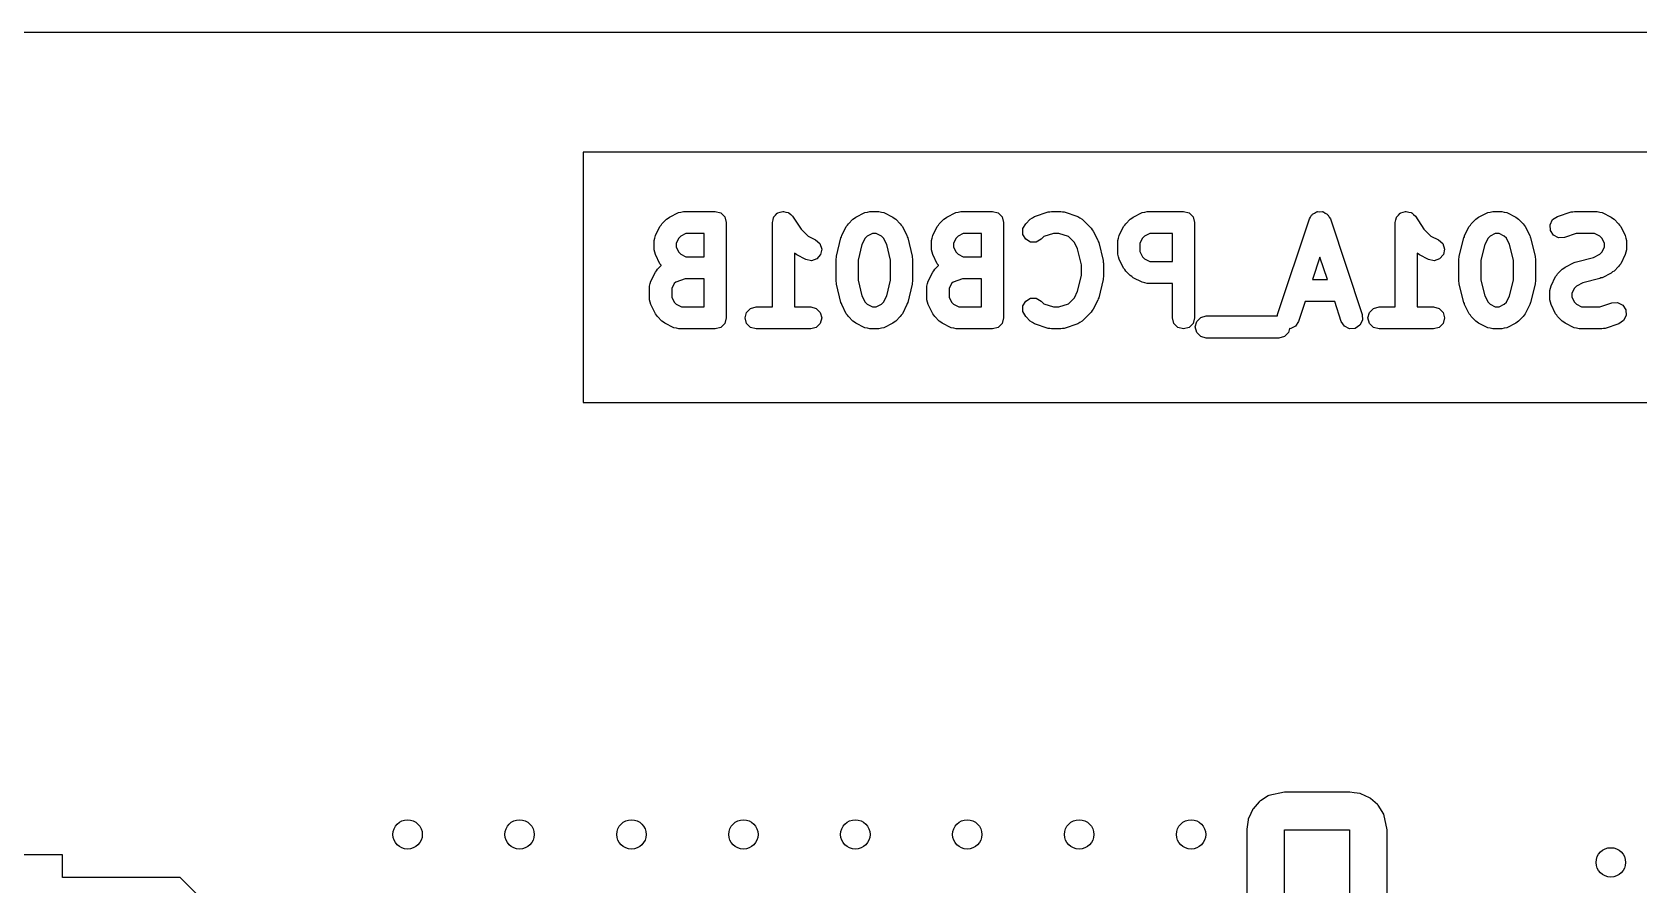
# Model space of a CAD drawing. Extents: x 0.01 to 3.57, y 0.02 to 1.96.
# Drawn here: x 1.79 to 2.652, y 1.501 to 1.958 of the extents above; entities that cross this region are included whole.
import ezdxf

# ---------------------------------------------------------------- set-up
doc = ezdxf.new("R2010")
doc.units = 0
doc.header["$MEASUREMENT"] = 0
doc.layers.add('BLACK', color=7, linetype='CONTINUOUS')

msp = doc.modelspace()

# ---------------------------------------------------------------- linework, layer by layer
at = {"layer": 'BLACK', "linetype": 'CONTINUOUS'}
for p, q in [((0.026496, 1.95772), (3.55657, 1.95772)), ((3.02664, 1.89343), (2.08563, 1.89343)), ((2.08563, 1.89343), (2.08563, 1.75921)), ((2.13186, 1.85859), (2.13673, 1.86103)), ((2.13673, 1.86103), (2.13806, 1.8613)), ((2.13806, 1.8613), (2.13938, 1.86165)), ((2.13938, 1.86165), (2.15644, 1.86165)), ((2.15644, 1.86165), (2.15939, 1.86086)), ((2.15939, 1.86086), (2.16155, 1.8587)), ((2.18883, 1.85965), (2.18972, 1.86066)), ((2.18972, 1.86066), (2.1899, 1.86072)), ((2.1899, 1.86072), (2.19004, 1.86086)), ((2.19004, 1.86086), (2.19134, 1.86121)), ((2.19134, 1.86121), (2.19261, 1.86164)), ((2.19261, 1.86164), (2.19281, 1.8616)), ((2.19281, 1.8616), (2.19299, 1.86165)), ((2.19299, 1.86165), (2.19429, 1.8613)), ((2.19429, 1.8613), (2.19561, 1.86104)), ((2.19561, 1.86104), (2.19576, 1.86091)), ((2.19576, 1.86091), (2.19595, 1.86086)), ((2.19595, 1.86086), (2.1969, 1.85991)), ((2.23179, 1.85859), (2.23666, 1.86103)), ((2.23666, 1.86103), (2.23799, 1.8613)), ((2.23799, 1.8613), (2.2393, 1.86165)), ((2.2393, 1.86165), (2.24418, 1.86165)), ((2.24418, 1.86165), (2.24549, 1.8613)), ((2.24549, 1.8613), (2.24682, 1.86103)), ((2.24682, 1.86103), (2.25169, 1.85859)), ((2.28053, 1.85859), (2.2854, 1.86103)), ((2.2854, 1.86103), (2.28673, 1.8613)), ((2.28673, 1.8613), (2.28804, 1.86165)), ((2.28804, 1.86165), (2.3051, 1.86165)), ((2.3051, 1.86165), (2.30806, 1.86086)), ((2.30806, 1.86086), (2.31022, 1.8587)), ((2.32761, 1.85891), (2.33492, 1.86135)), ((2.33492, 1.86135), (2.33587, 1.8614)), ((2.33587, 1.8614), (2.33679, 1.86165)), ((2.33679, 1.86165), (2.34166, 1.86165)), ((2.34166, 1.86165), (2.34258, 1.8614)), ((2.34258, 1.8614), (2.34353, 1.86135)), ((2.34353, 1.86135), (2.35084, 1.85891)), ((2.38045, 1.85859), (2.38533, 1.86103)), ((2.38533, 1.86103), (2.38666, 1.8613)), ((2.38666, 1.8613), (2.38797, 1.86165)), ((2.38797, 1.86165), (2.40747, 1.86165)), ((2.40747, 1.86165), (2.41042, 1.86086)), ((2.41042, 1.86086), (2.41258, 1.8587)), ((2.47666, 1.86016), (2.47773, 1.86069)), ((2.47773, 1.86069), (2.47872, 1.86135)), ((2.47872, 1.86135), (2.47908, 1.86137)), ((2.47908, 1.86137), (2.4794, 1.86153)), ((2.4794, 1.86153), (2.48058, 1.86146)), ((2.48058, 1.86146), (2.48177, 1.86153)), ((2.48177, 1.86153), (2.48209, 1.86137)), ((2.48209, 1.86137), (2.48245, 1.86135)), ((2.48245, 1.86135), (2.48344, 1.86069)), ((2.48344, 1.86069), (2.4845, 1.86016)), ((2.52273, 1.85965), (2.52361, 1.86066)), ((2.52361, 1.86066), (2.5238, 1.86072)), ((2.5238, 1.86072), (2.52394, 1.86086)), ((2.52394, 1.86086), (2.52524, 1.86121)), ((2.52524, 1.86121), (2.52651, 1.86164)), ((2.52651, 1.86164), (2.5267, 1.8616)), ((2.5267, 1.8616), (2.52689, 1.86165)), ((2.52689, 1.86165), (2.52819, 1.8613)), ((2.52819, 1.8613), (2.52951, 1.86104)), ((2.52951, 1.86104), (2.52965, 1.86091)), ((2.52965, 1.86091), (2.52984, 1.86086)), ((2.52984, 1.86086), (2.53079, 1.85991)), ((2.56568, 1.85859), (2.57056, 1.86103)), ((2.57056, 1.86103), (2.57189, 1.8613)), ((2.57189, 1.8613), (2.5732, 1.86165)), ((2.5732, 1.86165), (2.57807, 1.86165)), ((2.57807, 1.86165), (2.57938, 1.8613)), ((2.57938, 1.8613), (2.58071, 1.86103)), ((2.58071, 1.86103), (2.58559, 1.85859)), ((2.60789, 1.85891), (2.6152, 1.86135)), ((2.6152, 1.86135), (2.61615, 1.8614)), ((2.61615, 1.8614), (2.61707, 1.86165)), ((2.61707, 1.86165), (2.62925, 1.86165)), ((2.62925, 1.86165), (2.63056, 1.8613)), ((2.63056, 1.8613), (2.63189, 1.86103)), ((2.63189, 1.86103), (2.63677, 1.85859)), ((2.12434, 1.84864), (2.12678, 1.85351)), ((2.12678, 1.85351), (2.12741, 1.85422)), ((2.12741, 1.85422), (2.12789, 1.85505)), ((2.12789, 1.85505), (2.13033, 1.85748)), ((2.13033, 1.85748), (2.13115, 1.85796)), ((2.13115, 1.85796), (2.13186, 1.85859)), ((2.16155, 1.8587), (2.16234, 1.85574)), ((2.16234, 1.85574), (2.16234, 1.80456)), ((2.18709, 1.85574), (2.18744, 1.85704)), ((2.18709, 1.81047), (2.18709, 1.85574)), ((2.18744, 1.85704), (2.1877, 1.85836)), ((2.1877, 1.85836), (2.18783, 1.85851)), ((2.18783, 1.85851), (2.18788, 1.8587)), ((2.18788, 1.8587), (2.18883, 1.85965)), ((2.1969, 1.85991), (2.19791, 1.85902)), ((2.19791, 1.85902), (2.20246, 1.8522)), ((2.20246, 1.8522), (2.20624, 1.84841)), ((2.22427, 1.84864), (2.22671, 1.85351)), ((2.22671, 1.85351), (2.22734, 1.85422)), ((2.22734, 1.85422), (2.22781, 1.85505)), ((2.22781, 1.85505), (2.23025, 1.85748)), ((2.23025, 1.85748), (2.23107, 1.85796)), ((2.23107, 1.85796), (2.23179, 1.85859)), ((2.25169, 1.85859), (2.2524, 1.85796)), ((2.2524, 1.85796), (2.25323, 1.85748)), ((2.25323, 1.85748), (2.25566, 1.85505)), ((2.25566, 1.85505), (2.25614, 1.85422)), ((2.25614, 1.85422), (2.25677, 1.85351)), ((2.25677, 1.85351), (2.25921, 1.84864)), ((2.27301, 1.84864), (2.27545, 1.85351)), ((2.27545, 1.85351), (2.27608, 1.85422)), ((2.27608, 1.85422), (2.27656, 1.85505)), ((2.27656, 1.85505), (2.27899, 1.85748)), ((2.27899, 1.85748), (2.27982, 1.85796)), ((2.27982, 1.85796), (2.28053, 1.85859)), ((2.31022, 1.8587), (2.31101, 1.85574)), ((2.31101, 1.85574), (2.31101, 1.80456)), ((2.32134, 1.8524), (2.32286, 1.85505)), ((2.32134, 1.84934), (2.32134, 1.8524)), ((2.32286, 1.85505), (2.3253, 1.85748)), ((2.3253, 1.85748), (2.32648, 1.85816)), ((2.32648, 1.85816), (2.32761, 1.85891)), ((2.35084, 1.85891), (2.35197, 1.85816)), ((2.35197, 1.85816), (2.35315, 1.85748)), ((2.35315, 1.85748), (2.35802, 1.85261)), ((2.35802, 1.85261), (2.3585, 1.85179)), ((2.37294, 1.84864), (2.37538, 1.85351)), ((2.37538, 1.85351), (2.37601, 1.85422)), ((2.37601, 1.85422), (2.37648, 1.85505)), ((2.37648, 1.85505), (2.37892, 1.85748)), ((2.37892, 1.85748), (2.37974, 1.85796)), ((2.37974, 1.85796), (2.38045, 1.85859)), ((2.41258, 1.8587), (2.41337, 1.85574)), ((2.41337, 1.85574), (2.41337, 1.80456)), ((2.45792, 1.80643), (2.47498, 1.85761)), ((2.47498, 1.85761), (2.47563, 1.8586)), ((2.47563, 1.8586), (2.47616, 1.85966)), ((2.47616, 1.85966), (2.47647, 1.85986)), ((2.47647, 1.85986), (2.47666, 1.86016)), ((2.4845, 1.86016), (2.4847, 1.85986)), ((2.4847, 1.85986), (2.485, 1.85966)), ((2.485, 1.85966), (2.48553, 1.8586)), ((2.48553, 1.8586), (2.48619, 1.85761)), ((2.48619, 1.85761), (2.50325, 1.80643)), ((2.52098, 1.85574), (2.52133, 1.85704)), ((2.52098, 1.81047), (2.52098, 1.85574)), ((2.52133, 1.85704), (2.5216, 1.85836)), ((2.5216, 1.85836), (2.52172, 1.85851)), ((2.52172, 1.85851), (2.52178, 1.8587)), ((2.52178, 1.8587), (2.52273, 1.85965)), ((2.53079, 1.85991), (2.5318, 1.85902)), ((2.5318, 1.85902), (2.53635, 1.8522)), ((2.53635, 1.8522), (2.54014, 1.84841)), ((2.55817, 1.84864), (2.5606, 1.85351)), ((2.5606, 1.85351), (2.56123, 1.85422)), ((2.56123, 1.85422), (2.56171, 1.85505)), ((2.56171, 1.85505), (2.56415, 1.85748)), ((2.56415, 1.85748), (2.56497, 1.85796)), ((2.56497, 1.85796), (2.56568, 1.85859)), ((2.58559, 1.85859), (2.5863, 1.85796)), ((2.5863, 1.85796), (2.58712, 1.85748)), ((2.58712, 1.85748), (2.58956, 1.85505)), ((2.58956, 1.85505), (2.59003, 1.85422)), ((2.59003, 1.85422), (2.59066, 1.85351)), ((2.59066, 1.85351), (2.5931, 1.84864)), ((2.60397, 1.85449), (2.60534, 1.85723)), ((2.60415, 1.85144), (2.60397, 1.85449)), ((2.60534, 1.85723), (2.60789, 1.85891)), ((2.63677, 1.85859), (2.63748, 1.85796)), ((2.63748, 1.85796), (2.6383, 1.85748)), ((2.6383, 1.85748), (2.64074, 1.85505)), ((2.64074, 1.85505), (2.64121, 1.85422)), ((2.64121, 1.85422), (2.64185, 1.85351)), ((2.64185, 1.85351), (2.64428, 1.84864)), ((2.12372, 1.846), (2.12407, 1.84731)), ((2.12372, 1.84112), (2.12372, 1.846)), ((2.12407, 1.84731), (2.12434, 1.84864)), ((2.13692, 1.84737), (2.13553, 1.8446)), ((2.13553, 1.8446), (2.13553, 1.84252)), ((2.138, 1.84845), (2.13692, 1.84737)), ((2.14077, 1.84984), (2.138, 1.84845)), ((2.15053, 1.84984), (2.14077, 1.84984)), ((2.15053, 1.83728), (2.15053, 1.84984)), ((2.20624, 1.84841), (2.21026, 1.8464)), ((2.21026, 1.8464), (2.21255, 1.84438)), ((2.21255, 1.84438), (2.21351, 1.84147)), ((2.22139, 1.83768), (2.22382, 1.84743)), ((2.22382, 1.84743), (2.22414, 1.848)), ((2.22414, 1.848), (2.22427, 1.84864)), ((2.23512, 1.84393), (2.23302, 1.83552)), ((2.23684, 1.84737), (2.23512, 1.84393)), ((2.23792, 1.84845), (2.23684, 1.84737)), ((2.24069, 1.84984), (2.23792, 1.84845)), ((2.24278, 1.84984), (2.24069, 1.84984)), ((2.24555, 1.84845), (2.24278, 1.84984)), ((2.24663, 1.84737), (2.24555, 1.84845)), ((2.24835, 1.84393), (2.24663, 1.84737)), ((2.25046, 1.83552), (2.24835, 1.84393)), ((2.25921, 1.84864), (2.25934, 1.848)), ((2.25934, 1.848), (2.25965, 1.84743)), ((2.25965, 1.84743), (2.26209, 1.83768)), ((2.27239, 1.846), (2.27274, 1.84731)), ((2.27239, 1.84112), (2.27239, 1.846)), ((2.27274, 1.84731), (2.27301, 1.84864)), ((2.28559, 1.84737), (2.2842, 1.8446)), ((2.2842, 1.8446), (2.2842, 1.84252)), ((2.28667, 1.84845), (2.28559, 1.84737)), ((2.28944, 1.84984), (2.28667, 1.84845)), ((2.2992, 1.84984), (2.28944, 1.84984)), ((2.2992, 1.83728), (2.2992, 1.84984)), ((2.32286, 1.84669), (2.32134, 1.84934)), ((2.32551, 1.84517), (2.32286, 1.84669)), ((2.32857, 1.84517), (2.32551, 1.84517)), ((2.33122, 1.84669), (2.32857, 1.84517)), ((2.33267, 1.84815), (2.33122, 1.84669)), ((2.33775, 1.84984), (2.33267, 1.84815)), ((2.3407, 1.84984), (2.33775, 1.84984)), ((2.34578, 1.84815), (2.3407, 1.84984)), ((2.349, 1.84493), (2.34578, 1.84815)), ((2.35071, 1.8415), (2.349, 1.84493)), ((2.3585, 1.85179), (2.35913, 1.85107)), ((2.35913, 1.85107), (2.36157, 1.8462)), ((2.36157, 1.8462), (2.3617, 1.84556)), ((2.3617, 1.84556), (2.36202, 1.84499)), ((2.36202, 1.84499), (2.36445, 1.83524)), ((2.37232, 1.846), (2.37267, 1.84731)), ((2.37232, 1.83868), (2.37232, 1.846)), ((2.37267, 1.84731), (2.37294, 1.84864)), ((2.38551, 1.84737), (2.38413, 1.8446)), ((2.38413, 1.8446), (2.38413, 1.84008)), ((2.38659, 1.84845), (2.38551, 1.84737)), ((2.38936, 1.84984), (2.38659, 1.84845)), ((2.40156, 1.84984), (2.38936, 1.84984)), ((2.40156, 1.83484), (2.40156, 1.84984)), ((2.54014, 1.84841), (2.54415, 1.8464)), ((2.54415, 1.8464), (2.54644, 1.84438)), ((2.54644, 1.84438), (2.54741, 1.84147)), ((2.55528, 1.83768), (2.55772, 1.84743)), ((2.55772, 1.84743), (2.55803, 1.848)), ((2.55803, 1.848), (2.55817, 1.84864)), ((2.56902, 1.84393), (2.56692, 1.83552)), ((2.57074, 1.84737), (2.56902, 1.84393)), ((2.57182, 1.84845), (2.57074, 1.84737)), ((2.57459, 1.84984), (2.57182, 1.84845)), ((2.57668, 1.84984), (2.57459, 1.84984)), ((2.57945, 1.84845), (2.57668, 1.84984)), ((2.58053, 1.84737), (2.57945, 1.84845)), ((2.58225, 1.84393), (2.58053, 1.84737)), ((2.58435, 1.83552), (2.58225, 1.84393)), ((2.5931, 1.84864), (2.59323, 1.848)), ((2.59323, 1.848), (2.59355, 1.84743)), ((2.59355, 1.84743), (2.59599, 1.83768)), ((2.60584, 1.84889), (2.60415, 1.85144)), ((2.60857, 1.84752), (2.60584, 1.84889)), ((2.61162, 1.8477), (2.60857, 1.84752)), ((2.61802, 1.84984), (2.61162, 1.8477)), ((2.62786, 1.84984), (2.61802, 1.84984)), ((2.63063, 1.84845), (2.62786, 1.84984)), ((2.63171, 1.84737), (2.63063, 1.84845)), ((2.6331, 1.8446), (2.63171, 1.84737)), ((2.6331, 1.84252), (2.6331, 1.8446)), ((2.64428, 1.84864), (2.64455, 1.84731)), ((2.64455, 1.84731), (2.64491, 1.846)), ((2.64491, 1.846), (2.64491, 1.84112)), ((2.12407, 1.83981), (2.12372, 1.84112)), ((2.12434, 1.83848), (2.12407, 1.83981)), ((2.12678, 1.83361), (2.12434, 1.83848)), ((2.13553, 1.84252), (2.13692, 1.83974)), ((2.13692, 1.83974), (2.138, 1.83866)), ((2.138, 1.83866), (2.14077, 1.83728)), ((2.14077, 1.83728), (2.15053, 1.83728)), ((2.19939, 1.83891), (2.1989, 1.83919)), ((2.1989, 1.83919), (2.1989, 1.81047)), ((2.2001, 1.83828), (2.19939, 1.83891)), ((2.20498, 1.83584), (2.2001, 1.83828)), ((2.20797, 1.83523), (2.20498, 1.83584)), ((2.21087, 1.83619), (2.20797, 1.83523)), ((2.2129, 1.83848), (2.21087, 1.83619)), ((2.21351, 1.84147), (2.2129, 1.83848)), ((2.22121, 1.83625), (2.2214, 1.83695)), ((2.22121, 1.82406), (2.22121, 1.83625)), ((2.2214, 1.83695), (2.22139, 1.83768)), ((2.23302, 1.83552), (2.23302, 1.82479)), ((2.25046, 1.82479), (2.25046, 1.83552)), ((2.26209, 1.83768), (2.26208, 1.83695)), ((2.26208, 1.83695), (2.26227, 1.83625)), ((2.26227, 1.83625), (2.26227, 1.82406)), ((2.27274, 1.83981), (2.27239, 1.84112)), ((2.27301, 1.83848), (2.27274, 1.83981)), ((2.27545, 1.83361), (2.27301, 1.83848)), ((2.2842, 1.84252), (2.28559, 1.83974)), ((2.28559, 1.83974), (2.28667, 1.83866)), ((2.28667, 1.83866), (2.28944, 1.83728)), ((2.28944, 1.83728), (2.2992, 1.83728)), ((2.35282, 1.83308), (2.35071, 1.8415)), ((2.36445, 1.83524), (2.36444, 1.83451)), ((2.37267, 1.83737), (2.37232, 1.83868)), ((2.37294, 1.83604), (2.37267, 1.83737)), ((2.37538, 1.83117), (2.37294, 1.83604)), ((2.38413, 1.84008), (2.38551, 1.83731)), ((2.38551, 1.83731), (2.38659, 1.83623)), ((2.38659, 1.83623), (2.38936, 1.83484)), ((2.38936, 1.83484), (2.40156, 1.83484)), ((2.48058, 1.83707), (2.47659, 1.82509)), ((2.48458, 1.82509), (2.48058, 1.83707)), ((2.53329, 1.83891), (2.5328, 1.83919)), ((2.5328, 1.83919), (2.5328, 1.81047)), ((2.534, 1.83828), (2.53329, 1.83891)), ((2.53887, 1.83584), (2.534, 1.83828)), ((2.54187, 1.83523), (2.53887, 1.83584)), ((2.54477, 1.83619), (2.54187, 1.83523)), ((2.54679, 1.83848), (2.54477, 1.83619)), ((2.54741, 1.84147), (2.54679, 1.83848)), ((2.5551, 1.83625), (2.55529, 1.83695)), ((2.5551, 1.82406), (2.5551, 1.83625)), ((2.55529, 1.83695), (2.55528, 1.83768)), ((2.56692, 1.83552), (2.56692, 1.82479)), ((2.58435, 1.82479), (2.58435, 1.83552)), ((2.59599, 1.83768), (2.59597, 1.83695)), ((2.59597, 1.83695), (2.59616, 1.83625)), ((2.59616, 1.83625), (2.59616, 1.82406)), ((2.6175, 1.83435), (2.61807, 1.83466)), ((2.61807, 1.83466), (2.62719, 1.83694)), ((2.62719, 1.83694), (2.63063, 1.83866)), ((2.63063, 1.83866), (2.63171, 1.83974)), ((2.63171, 1.83974), (2.6331, 1.84252)), ((2.64428, 1.83848), (2.64185, 1.83361)), ((2.64455, 1.83981), (2.64428, 1.83848)), ((2.64491, 1.84112), (2.64455, 1.83981)), ((2.12191, 1.82426), (2.12434, 1.82914)), ((2.12434, 1.82914), (2.12498, 1.82985)), ((2.12498, 1.82985), (2.12545, 1.83067)), ((2.12545, 1.83067), (2.12751, 1.83273)), ((2.12741, 1.83289), (2.12678, 1.83361)), ((2.12751, 1.83273), (2.12741, 1.83289)), ((2.27058, 1.82426), (2.27301, 1.82914)), ((2.27301, 1.82914), (2.27364, 1.82985)), ((2.27364, 1.82985), (2.27412, 1.83067)), ((2.27412, 1.83067), (2.27618, 1.83273)), ((2.27608, 1.83289), (2.27545, 1.83361)), ((2.27618, 1.83273), (2.27608, 1.83289)), ((2.35071, 1.81881), (2.35282, 1.82722)), ((2.35282, 1.82722), (2.35282, 1.83308)), ((2.36444, 1.83451), (2.36463, 1.83381)), ((2.36463, 1.8265), (2.36444, 1.82579)), ((2.36463, 1.83381), (2.36463, 1.8265)), ((2.37601, 1.83046), (2.37538, 1.83117)), ((2.37648, 1.82963), (2.37601, 1.83046)), ((2.37892, 1.8272), (2.37648, 1.82963)), ((2.37974, 1.82672), (2.37892, 1.8272)), ((2.38045, 1.82609), (2.37974, 1.82672)), ((2.38533, 1.82365), (2.38045, 1.82609)), ((2.60447, 1.82183), (2.60691, 1.8267)), ((2.60691, 1.8267), (2.60754, 1.82741)), ((2.60754, 1.82741), (2.60802, 1.82824)), ((2.60802, 1.82824), (2.61045, 1.83067)), ((2.61045, 1.83067), (2.61128, 1.83115)), ((2.61128, 1.83115), (2.61199, 1.83178)), ((2.61199, 1.83178), (2.61686, 1.83422)), ((2.61686, 1.83422), (2.6175, 1.83435)), ((2.63189, 1.82609), (2.63125, 1.82596)), ((2.63677, 1.82853), (2.63189, 1.82609)), ((2.63748, 1.82916), (2.63677, 1.82853)), ((2.6383, 1.82963), (2.63748, 1.82916)), ((2.64074, 1.83207), (2.6383, 1.82963)), ((2.64121, 1.83289), (2.64074, 1.83207)), ((2.64185, 1.83361), (2.64121, 1.83289)), ((2.12128, 1.82162), (2.12164, 1.82293)), ((2.12128, 1.81431), (2.12128, 1.82162)), ((2.12164, 1.82293), (2.12191, 1.82426)), ((2.13448, 1.823), (2.1331, 1.82023)), ((2.1331, 1.82023), (2.1331, 1.81571)), ((2.13525, 1.82377), (2.13448, 1.823)), ((2.14033, 1.82547), (2.13525, 1.82377)), ((2.15053, 1.82547), (2.14033, 1.82547)), ((2.15053, 1.81047), (2.15053, 1.82547)), ((2.2214, 1.82336), (2.22121, 1.82406)), ((2.22139, 1.82263), (2.2214, 1.82336)), ((2.22382, 1.81288), (2.22139, 1.82263)), ((2.23302, 1.82479), (2.23512, 1.81637)), ((2.24835, 1.81637), (2.25046, 1.82479)), ((2.26209, 1.82263), (2.25965, 1.81288)), ((2.26227, 1.82406), (2.26208, 1.82336)), ((2.26208, 1.82336), (2.26209, 1.82263)), ((2.26995, 1.82162), (2.2703, 1.82293)), ((2.26995, 1.81431), (2.26995, 1.82162)), ((2.2703, 1.82293), (2.27058, 1.82426)), ((2.28315, 1.823), (2.28176, 1.82023)), ((2.28176, 1.82023), (2.28176, 1.81571)), ((2.28392, 1.82377), (2.28315, 1.823)), ((2.289, 1.82547), (2.28392, 1.82377)), ((2.2992, 1.82547), (2.289, 1.82547)), ((2.2992, 1.81047), (2.2992, 1.82547)), ((2.349, 1.81537), (2.35071, 1.81881)), ((2.36445, 1.82507), (2.36202, 1.81532)), ((2.36444, 1.82579), (2.36445, 1.82507)), ((2.38666, 1.82338), (2.38533, 1.82365)), ((2.38797, 1.82303), (2.38666, 1.82338)), ((2.40156, 1.82303), (2.38797, 1.82303)), ((2.40156, 1.80456), (2.40156, 1.82303)), ((2.47659, 1.82509), (2.48458, 1.82509)), ((2.55529, 1.82336), (2.5551, 1.82406)), ((2.55528, 1.82263), (2.55529, 1.82336)), ((2.55772, 1.81288), (2.55528, 1.82263)), ((2.56692, 1.82479), (2.56902, 1.81637)), ((2.58225, 1.81637), (2.58435, 1.82479)), ((2.59599, 1.82263), (2.59355, 1.81288)), ((2.59616, 1.82406), (2.59597, 1.82336)), ((2.59597, 1.82336), (2.59599, 1.82263)), ((2.60385, 1.81919), (2.6042, 1.8205)), ((2.60385, 1.81431), (2.60385, 1.81919)), ((2.6042, 1.8205), (2.60447, 1.82183)), ((2.61705, 1.82056), (2.61566, 1.81779)), ((2.61566, 1.81779), (2.61566, 1.81571)), ((2.61813, 1.82164), (2.61705, 1.82056)), ((2.62156, 1.82336), (2.61813, 1.82164)), ((2.63068, 1.82564), (2.62156, 1.82336)), ((2.63125, 1.82596), (2.63068, 1.82564)), ((2.12164, 1.813), (2.12128, 1.81431)), ((2.12191, 1.81167), (2.12164, 1.813)), ((2.12434, 1.8068), (2.12191, 1.81167)), ((2.1331, 1.81571), (2.13448, 1.81294)), ((2.13448, 1.81294), (2.13556, 1.81185)), ((2.13556, 1.81185), (2.13833, 1.81047)), ((2.13833, 1.81047), (2.15053, 1.81047)), ((2.17326, 1.80752), (2.17542, 1.80968)), ((2.17542, 1.80968), (2.17837, 1.81047)), ((2.17837, 1.81047), (2.18709, 1.81047)), ((2.1989, 1.81047), (2.20762, 1.81047)), ((2.20762, 1.81047), (2.21057, 1.80968)), ((2.21057, 1.80968), (2.21273, 1.80752)), ((2.22414, 1.81231), (2.22382, 1.81288)), ((2.22427, 1.81167), (2.22414, 1.81231)), ((2.22671, 1.8068), (2.22427, 1.81167)), ((2.23512, 1.81637), (2.23684, 1.81294)), ((2.23684, 1.81294), (2.23792, 1.81185)), ((2.23792, 1.81185), (2.24069, 1.81047)), ((2.24069, 1.81047), (2.24278, 1.81047)), ((2.24278, 1.81047), (2.24555, 1.81185)), ((2.24555, 1.81185), (2.24663, 1.81294)), ((2.24663, 1.81294), (2.24835, 1.81637)), ((2.25921, 1.81167), (2.25677, 1.8068)), ((2.25934, 1.81231), (2.25921, 1.81167)), ((2.25965, 1.81288), (2.25934, 1.81231)), ((2.2703, 1.813), (2.26995, 1.81431)), ((2.27058, 1.81167), (2.2703, 1.813)), ((2.27301, 1.8068), (2.27058, 1.81167)), ((2.28176, 1.81571), (2.28315, 1.81294)), ((2.28315, 1.81294), (2.28423, 1.81185)), ((2.28423, 1.81185), (2.287, 1.81047)), ((2.287, 1.81047), (2.2992, 1.81047)), ((2.32134, 1.81097), (2.32286, 1.81361)), ((2.32134, 1.80791), (2.32134, 1.81097)), ((2.32286, 1.81361), (2.32551, 1.81514)), ((2.32551, 1.81514), (2.32857, 1.81514)), ((2.32857, 1.81514), (2.33122, 1.81361)), ((2.33122, 1.81361), (2.33267, 1.81216)), ((2.33267, 1.81216), (2.33775, 1.81047)), ((2.33775, 1.81047), (2.3407, 1.81047)), ((2.3407, 1.81047), (2.34578, 1.81216)), ((2.34578, 1.81216), (2.349, 1.81537)), ((2.35913, 1.80923), (2.3585, 1.80852)), ((2.36157, 1.81411), (2.35913, 1.80923)), ((2.3617, 1.81475), (2.36157, 1.81411)), ((2.36202, 1.81532), (2.3617, 1.81475)), ((2.47265, 1.81328), (2.46913, 1.8027)), ((2.48851, 1.81328), (2.47265, 1.81328)), ((2.49204, 1.8027), (2.48851, 1.81328)), ((2.50715, 1.80752), (2.50931, 1.80968)), ((2.50931, 1.80968), (2.51227, 1.81047)), ((2.51227, 1.81047), (2.52098, 1.81047)), ((2.5328, 1.81047), (2.54151, 1.81047)), ((2.54151, 1.81047), (2.54447, 1.80968)), ((2.54447, 1.80968), (2.54663, 1.80752)), ((2.55803, 1.81231), (2.55772, 1.81288)), ((2.55817, 1.81167), (2.55803, 1.81231)), ((2.5606, 1.8068), (2.55817, 1.81167)), ((2.56902, 1.81637), (2.57074, 1.81294)), ((2.57074, 1.81294), (2.57182, 1.81185)), ((2.57182, 1.81185), (2.57459, 1.81047)), ((2.57459, 1.81047), (2.57668, 1.81047)), ((2.57668, 1.81047), (2.57945, 1.81185)), ((2.57945, 1.81185), (2.58053, 1.81294)), ((2.58053, 1.81294), (2.58225, 1.81637)), ((2.5931, 1.81167), (2.59066, 1.8068)), ((2.59323, 1.81231), (2.5931, 1.81167)), ((2.59355, 1.81288), (2.59323, 1.81231)), ((2.6042, 1.813), (2.60385, 1.81431)), ((2.60447, 1.81167), (2.6042, 1.813)), ((2.60691, 1.8068), (2.60447, 1.81167)), ((2.61566, 1.81571), (2.61705, 1.81294)), ((2.61705, 1.81294), (2.61813, 1.81185)), ((2.61813, 1.81185), (2.6209, 1.81047)), ((2.6209, 1.81047), (2.63073, 1.81047)), ((2.63073, 1.81047), (2.63713, 1.8126)), ((2.63713, 1.8126), (2.64018, 1.81279)), ((2.64018, 1.81279), (2.64292, 1.81142)), ((2.64292, 1.81142), (2.6446, 1.80887)), ((2.6446, 1.80887), (2.64479, 1.80582)), ((2.12498, 1.80609), (2.12434, 1.8068)), ((2.12545, 1.80526), (2.12498, 1.80609)), ((2.12789, 1.80282), (2.12545, 1.80526)), ((2.12871, 1.80235), (2.12789, 1.80282)), ((2.12942, 1.80172), (2.12871, 1.80235)), ((2.1343, 1.79928), (2.12942, 1.80172)), ((2.16155, 1.80161), (2.15939, 1.79945)), ((2.16234, 1.80456), (2.16155, 1.80161)), ((2.17247, 1.80456), (2.17326, 1.80752)), ((2.17326, 1.80161), (2.17247, 1.80456)), ((2.17542, 1.79945), (2.17326, 1.80161)), ((2.21273, 1.80161), (2.21057, 1.79945)), ((2.21273, 1.80752), (2.21352, 1.80456)), ((2.21352, 1.80456), (2.21273, 1.80161)), ((2.22734, 1.80609), (2.22671, 1.8068)), ((2.22781, 1.80526), (2.22734, 1.80609)), ((2.23025, 1.80282), (2.22781, 1.80526)), ((2.23107, 1.80235), (2.23025, 1.80282)), ((2.23179, 1.80172), (2.23107, 1.80235)), ((2.23666, 1.79928), (2.23179, 1.80172)), ((2.25169, 1.80172), (2.24682, 1.79928)), ((2.2524, 1.80235), (2.25169, 1.80172)), ((2.25323, 1.80282), (2.2524, 1.80235)), ((2.25566, 1.80526), (2.25323, 1.80282)), ((2.25614, 1.80609), (2.25566, 1.80526)), ((2.25677, 1.8068), (2.25614, 1.80609)), ((2.27364, 1.80609), (2.27301, 1.8068)), ((2.27412, 1.80526), (2.27364, 1.80609)), ((2.27656, 1.80282), (2.27412, 1.80526)), ((2.27738, 1.80235), (2.27656, 1.80282)), ((2.27809, 1.80172), (2.27738, 1.80235)), ((2.28297, 1.79928), (2.27809, 1.80172)), ((2.31022, 1.80161), (2.30806, 1.79945)), ((2.31101, 1.80456), (2.31022, 1.80161)), ((2.32286, 1.80526), (2.32134, 1.80791)), ((2.3253, 1.80282), (2.32286, 1.80526)), ((2.32648, 1.80215), (2.3253, 1.80282)), ((2.32761, 1.8014), (2.32648, 1.80215)), ((2.33492, 1.79896), (2.32761, 1.8014)), ((2.35084, 1.8014), (2.34353, 1.79896)), ((2.35197, 1.80215), (2.35084, 1.8014)), ((2.35315, 1.80282), (2.35197, 1.80215)), ((2.35802, 1.8077), (2.35315, 1.80282)), ((2.3585, 1.80852), (2.35802, 1.8077)), ((2.40235, 1.80161), (2.40156, 1.80456)), ((2.40451, 1.79945), (2.40235, 1.80161)), ((2.41258, 1.80161), (2.41042, 1.79945)), ((2.41337, 1.80456), (2.41258, 1.80161)), ((2.41375, 1.79969), (2.41454, 1.80264)), ((2.41454, 1.80264), (2.4167, 1.8048)), ((2.4167, 1.8048), (2.41965, 1.80559)), ((2.41965, 1.80559), (2.45787, 1.80559)), ((2.45787, 1.80559), (2.45792, 1.80643)), ((2.46744, 1.80014), (2.46471, 1.79878)), ((2.46913, 1.8027), (2.46744, 1.80014)), ((2.49373, 1.80014), (2.49204, 1.8027)), ((2.49646, 1.79878), (2.49373, 1.80014)), ((2.50206, 1.80065), (2.49951, 1.79896)), ((2.50343, 1.80338), (2.50206, 1.80065)), ((2.50325, 1.80643), (2.50343, 1.80338)), ((2.50636, 1.80456), (2.50715, 1.80752)), ((2.50715, 1.80161), (2.50636, 1.80456)), ((2.50931, 1.79945), (2.50715, 1.80161)), ((2.54663, 1.80161), (2.54447, 1.79945)), ((2.54663, 1.80752), (2.54742, 1.80456)), ((2.54742, 1.80456), (2.54663, 1.80161)), ((2.56123, 1.80609), (2.5606, 1.8068)), ((2.56171, 1.80526), (2.56123, 1.80609)), ((2.56415, 1.80282), (2.56171, 1.80526)), ((2.56497, 1.80235), (2.56415, 1.80282)), ((2.56568, 1.80172), (2.56497, 1.80235)), ((2.57056, 1.79928), (2.56568, 1.80172)), ((2.58559, 1.80172), (2.58071, 1.79928)), ((2.5863, 1.80235), (2.58559, 1.80172)), ((2.58712, 1.80282), (2.5863, 1.80235)), ((2.58956, 1.80526), (2.58712, 1.80282)), ((2.59003, 1.80609), (2.58956, 1.80526)), ((2.59066, 1.8068), (2.59003, 1.80609)), ((2.60754, 1.80609), (2.60691, 1.8068)), ((2.60802, 1.80526), (2.60754, 1.80609)), ((2.61045, 1.80282), (2.60802, 1.80526)), ((2.61128, 1.80235), (2.61045, 1.80282)), ((2.61199, 1.80172), (2.61128, 1.80235)), ((2.61686, 1.79928), (2.61199, 1.80172)), ((2.64087, 1.8014), (2.63356, 1.79896)), ((2.64342, 1.80308), (2.64087, 1.8014)), ((2.64479, 1.80582), (2.64342, 1.80308)), ((2.13563, 1.79901), (2.1343, 1.79928)), ((2.13694, 1.79866), (2.13563, 1.79901)), ((2.15644, 1.79866), (2.13694, 1.79866)), ((2.15939, 1.79945), (2.15644, 1.79866)), ((2.17837, 1.79866), (2.17542, 1.79945)), ((2.20762, 1.79866), (2.17837, 1.79866)), ((2.21057, 1.79945), (2.20762, 1.79866)), ((2.23799, 1.79901), (2.23666, 1.79928)), ((2.2393, 1.79866), (2.23799, 1.79901)), ((2.24418, 1.79866), (2.2393, 1.79866)), ((2.24549, 1.79901), (2.24418, 1.79866)), ((2.24682, 1.79928), (2.24549, 1.79901)), ((2.2843, 1.79901), (2.28297, 1.79928)), ((2.28561, 1.79866), (2.2843, 1.79901)), ((2.3051, 1.79866), (2.28561, 1.79866)), ((2.30806, 1.79945), (2.3051, 1.79866)), ((2.33587, 1.7989), (2.33492, 1.79896)), ((2.33679, 1.79866), (2.33587, 1.7989)), ((2.34166, 1.79866), (2.33679, 1.79866)), ((2.34258, 1.7989), (2.34166, 1.79866)), ((2.34353, 1.79896), (2.34258, 1.7989)), ((2.40747, 1.79866), (2.40451, 1.79945)), ((2.41042, 1.79945), (2.40747, 1.79866)), ((2.41454, 1.79674), (2.41375, 1.79969)), ((2.4167, 1.79457), (2.41454, 1.79674)), ((2.41965, 1.79378), (2.4167, 1.79457)), ((2.45865, 1.79378), (2.41965, 1.79378)), ((2.4616, 1.79457), (2.45865, 1.79378)), ((2.46376, 1.79674), (2.4616, 1.79457)), ((2.46432, 1.7988), (2.46376, 1.79674)), ((2.46471, 1.79878), (2.46432, 1.7988)), ((2.49951, 1.79896), (2.49646, 1.79878)), ((2.51227, 1.79866), (2.50931, 1.79945)), ((2.54151, 1.79866), (2.51227, 1.79866)), ((2.54447, 1.79945), (2.54151, 1.79866)), ((2.57189, 1.79901), (2.57056, 1.79928)), ((2.5732, 1.79866), (2.57189, 1.79901)), ((2.57807, 1.79866), (2.5732, 1.79866)), ((2.57938, 1.79901), (2.57807, 1.79866)), ((2.58071, 1.79928), (2.57938, 1.79901)), ((2.61819, 1.79901), (2.61686, 1.79928)), ((2.6195, 1.79866), (2.61819, 1.79901)), ((2.63169, 1.79866), (2.6195, 1.79866)), ((2.63261, 1.7989), (2.63169, 1.79866)), ((2.63356, 1.79896), (2.63261, 1.7989)), ((2.08563, 1.75921), (3.02664, 1.75921)), ((2.46154, 1.55041), (2.45315, 1.54859)), ((2.49654, 1.55041), (2.46154, 1.55041)), ((2.49671, 1.55039), (2.49654, 1.55041)), ((2.49887, 1.55008), (2.49671, 1.55039)), ((2.49671, 1.55039), (2.49671, 1.55039)), ((2.44808, 1.54521), (2.44478, 1.5414)), ((2.44831, 1.54548), (2.44808, 1.54521)), ((2.44808, 1.54521), (2.44808, 1.54521)), ((2.44868, 1.54572), (2.44831, 1.54548)), ((2.45277, 1.54835), (2.44868, 1.54572)), ((2.45315, 1.54859), (2.45277, 1.54835)), ((2.45277, 1.54835), (2.45277, 1.54835)), ((2.50223, 1.5496), (2.49887, 1.55008)), ((2.50255, 1.54945), (2.50223, 1.5496)), ((2.50713, 1.54735), (2.50255, 1.54945)), ((2.50745, 1.54721), (2.50713, 1.54735)), ((2.50713, 1.54735), (2.50713, 1.54735)), ((2.50772, 1.54697), (2.50745, 1.54721)), ((2.51153, 1.54368), (2.50772, 1.54697)), ((2.50772, 1.54697), (2.50772, 1.54697)), ((2.5118, 1.54344), (2.51153, 1.54368)), ((2.51491, 1.53861), (2.5118, 1.54344)), ((2.44211, 1.53556), (2.44138, 1.53048)), ((2.44216, 1.53591), (2.44211, 1.53556)), ((2.44356, 1.53898), (2.44216, 1.53591)), ((2.4444, 1.54081), (2.44356, 1.53898)), ((2.44454, 1.54114), (2.4444, 1.54081)), ((2.4444, 1.54081), (2.4444, 1.54081)), ((2.44478, 1.5414), (2.44454, 1.54114)), ((2.44478, 1.5414), (2.44478, 1.5414)), ((2.51673, 1.53022), (2.51491, 1.53861)), ((2.44138, 1.53048), (2.44134, 1.53022)), ((2.44134, 1.53022), (2.44134, 1.47522)), ((2.46154, 1.47522), (2.46154, 1.53022)), ((2.46154, 1.53022), (2.49654, 1.53022)), ((2.49654, 1.53022), (2.49654, 1.47522)), ((2.51673, 1.47655), (2.51673, 1.53022)), ((1.80654, 1.51675), (1.77398, 1.51675)), ((1.80654, 1.50461), (1.80654, 1.51675)), ((1.86966, 1.50461), (1.80654, 1.50461)), ((1.90787, 1.4664), (1.86966, 1.50461))]:
    msp.add_line(p, q, dxfattribs=at)
at = {"layer": 'BLACK'}
for centre in [(1.99154, 1.52772), (2.05154, 1.52772), (2.11154, 1.52772), (2.17154, 1.52772), (2.23154, 1.52772), (2.29154, 1.52772), (2.35154, 1.52772), (2.41154, 1.52772), (2.63654, 1.51272)]:
    msp.add_circle(centre, 0.007874, dxfattribs=at)

doc.saveas('drawing.dxf')
